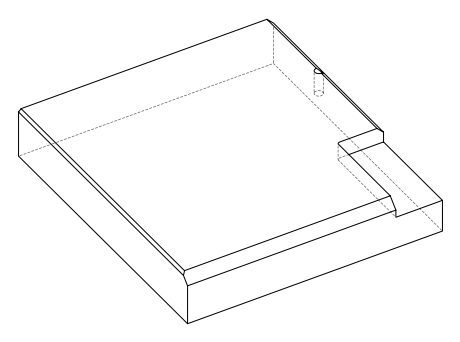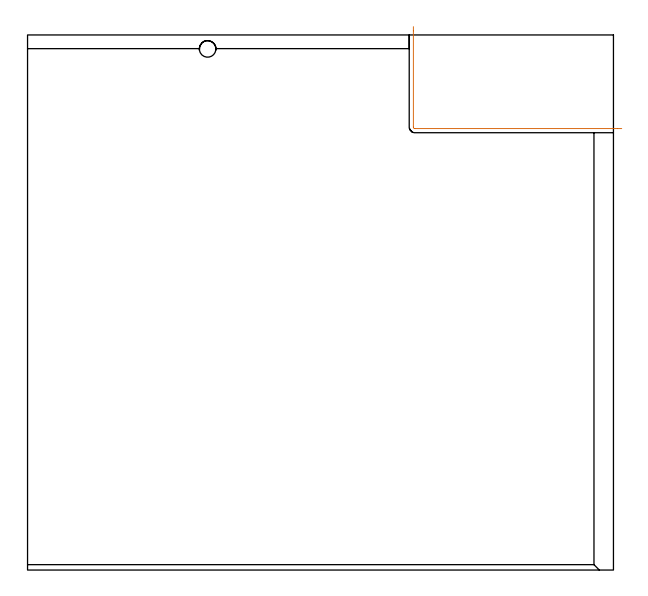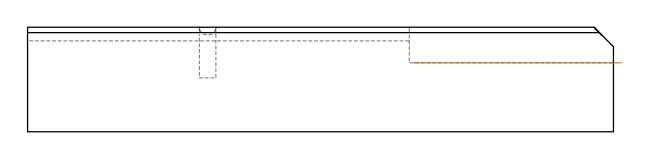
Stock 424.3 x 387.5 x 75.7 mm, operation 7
(PLAN: 7 operations, 4 tool changes, 127.8 min)
(1 SPOT_DRILL | STEP1POCKET | NXT0321_9005460120000 | 0.03 min | 1 mm3)
(2 DRILL_BLIND_HOLE_INTO_CENTER | STEP1POCKET | NXT0301_049 | 0.16 min | 1693 mm3)
(3 DRILL_TO_ENLARGE_BLIND_HOLE | STEP1POCKET | UGT0301_373 | 0.16 min | 2440 mm3)
(4 AREA_MILL | FG_CHAMFER_SURFACE | UGT0205_001 | 6.75 min | 3170 mm3)
(5 AREA_MILL_1 | FG_CHAMFER_SURFACE_1 | UGT0205_001 | 12.96 min | 32144 mm3)
(6 AREA_MILL_2 | FG_CHAMFER_SURFACE_2 | UGT0205_001 | 9.07 min | 13695 mm3)
(7 MILL_CORNER_NOTCH_RECTANGULAR | CORNER_NOTCH_RECTANGULAR | NXT0201_008 | Follow Part, ap 1.5, ae 75% | 98.7 min | 269087 mm3)
(TOOL NXT0321_9005460120000 | NC Spot Drill, 142deg, 12mm, Carbide, Uncoated | D12 PA142 FL30 Z2)
(TOOL NXT0301_049 | Carbide Drill 7.8mm [860.1-0780-039A1-MM 2214] | D7.8 PA140 FL53 Z2)
(TOOL UGT0301_373 | Twist Drill Flat Bottom 12 mm | D12 PA180 FL101 Z2)
(TOOL UGT0205_001 | Chamfer Mill 20 x 3 x 45 deg. | D20 FL50 Z2)
(TOOL NXT0201_008 | ENDMILL 6mm [2P460-0600-NA 1630] | D6 FL26 Z6)
(OP 7 MILL_CORNER_NOTCH_RECTANGULAR, part 2 of 2)
G0 Z85.7
X279.4 Y393.5
Z49.9
G1 Y390.5
Y320.7 F500.
G3 X280.4 Y319.7 R1.
G1 X427.3
X430.3 F250.
G0 Z85.7
M5
M2
